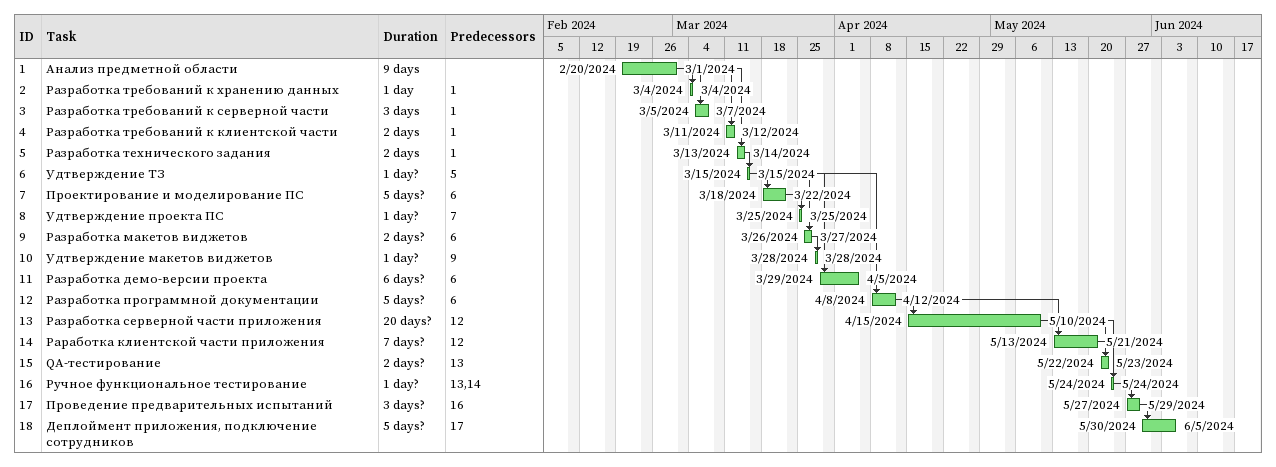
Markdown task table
| ID | Task | Duration | Start | Finish | Predecessors |
|---|---|---|---|---|---|
| 1 | Анализ предметной области | 9d | 2024-02-20 | 2024-03-01 |  |
| 2 | Разработка требований к хранению данных | 1d | 2024-03-04 | 2024-03-04 | 1 |
| 3 | Разработка требований к серверной части | 3d | 2024-03-05 | 2024-03-07 | 1 |
| 4 | Разработка требований к клиентской части | 2d | 2024-03-11 | 2024-03-12 | 1 |
| 5 | Разработка технического задания | 2d | 2024-03-13 | 2024-03-14 | 1 |
| 6 | Удтверждение ТЗ | 1d? | 2024-03-15 | 2024-03-15 | 5 |
| 7 | Проектирование и моделирование ПС | 5d? | 2024-03-18 | 2024-03-22 | 6 |
| 8 | Удтверждение проекта ПС | 1d? | 2024-03-25 | 2024-03-25 | 7 |
| 9 | Разработка макетов виджетов | 2d? | 2024-03-26 | 2024-03-27 | 6 |
| 10 | Удтверждение макетов виджетов | 1d? | 2024-03-28 | 2024-03-28 | 9 |
| 11 | Разработка демо-версии проекта | 6d? | 2024-03-29 | 2024-04-05 | 6 |
| 12 | Разработка программной документации | 5d? | 2024-04-08 | 2024-04-12 | 6 |
| 13 | Разработка серверной части приложения | 20d? | 2024-04-15 | 2024-05-10 | 12 |
| 14 | Раработка клиентской части приложения | 7d? | 2024-05-13 | 2024-05-21 | 12 |
| 15 | QA-тестирование | 2d? | 2024-05-22 | 2024-05-23 | 13 |
| 16 | Ручное функциональное тестирование | 1d? | 2024-05-24 | 2024-05-24 | 13, 14 |
| 17 | Проведение предварительных испытаний | 3d? | 2024-05-27 | 2024-05-29 | 16 |
| 18 | Деплоймент приложения, подключение сотрудников | 5d? | 2024-05-30 | 2024-06-05 | 17 |
